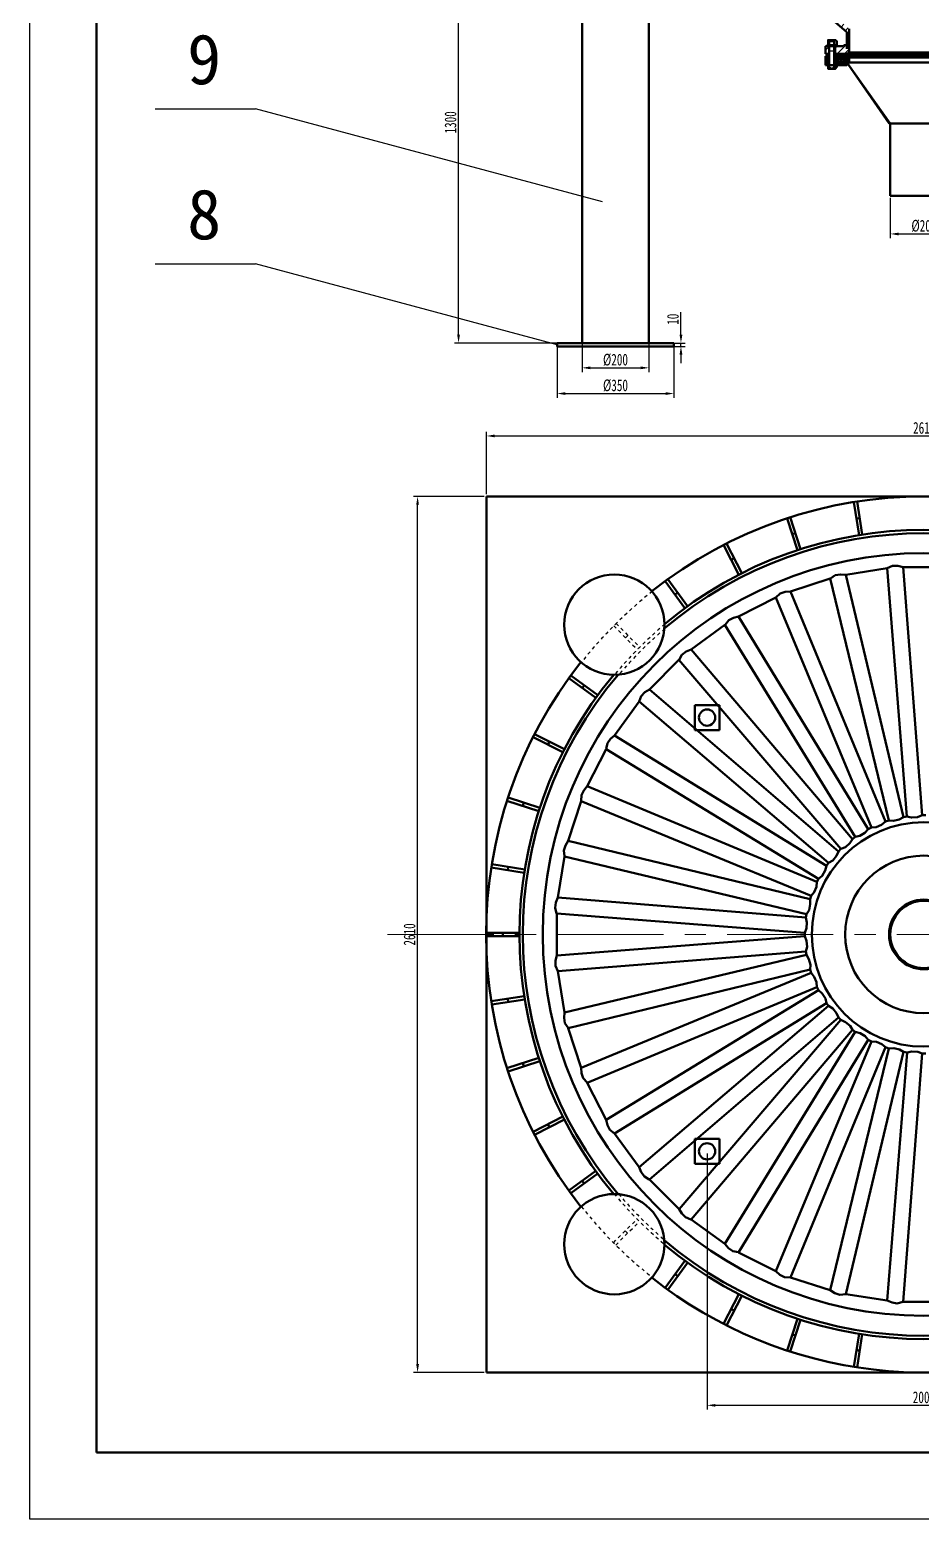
# Model space of a CAD drawing. Header units: millimetres. Extents: x 12088 to 13969, y -4291 to -3102.
# Drawn here: x 12087.8 to 12354.8, y -4291.4 to -3846 of the extents above; entities that cross this region are included whole.
import ezdxf

# ---------------------------------------------------------------- set-up
doc = ezdxf.new("R2010")
doc.units = ezdxf.units.MM
doc.header["$PDMODE"] = 35
doc.linetypes.add('CENTER', pattern=[50.8, 31.75, -6.35, 6.35, -6.35])
doc.linetypes.add('虚线', pattern=[2, 1, -1])
for name, color, linetype, lineweight in [('点划线', 7, 'CENTER', 13), ('粗实线', 7, 'Continuous', 50), ('虚线', 7, '虚线', 25)]:
    doc.layers.add(name, color=color, linetype=linetype, lineweight=lineweight)
doc.layers.add('细实线', color=7, linetype='Continuous')
doc.styles.add('仿宋', font='simfang.ttf', dxfattribs={"width": 0.7, "height": 3.5})
doc.styles.add('宋体', font='')
doc.styles.get('宋体').set_extended_font_data('SimSun')
doc.dimstyles.new('仿宋', dxfattribs={"dimtxt": 2.5, "dimasz": 2.5, "dimexe": 1.25, "dimexo": 0.625, "dimtad": 1, "dimtxsty": '仿宋', "dimcen": 2.5, "dimadec": 0, "dimazin": 0, "dimtfac": 1, "dimtmove": 0, "dimatfit": 3, "dimfxl": 1, "dimlwd": 25, "dimlwe": 25, "dimarcsym": 0})

# ---------------------------------------------------------------- blocks, each defined once
blk = doc.blocks.new('*D12')
at = {"layer": 'Defpoints', "color": 0, "ltscale": 0.1}
for p in [(12345.22, -3895.6), (12365.34, -3895.6), (12365.34, -3907.01)]:
    blk.add_point(p, dxfattribs=at)
at = {"layer": '细实线', "color": 0, "lineweight": 25, "ltscale": 0.1}
for p, q in [((12345.22, -3896.22), (12345.22, -3908.26)), ((12365.34, -3896.22), (12365.34, -3908.26)), ((12347.72, -3907.01), (12362.84, -3907.01))]:
    blk.add_line(p, q, dxfattribs=at)
at = {"layer": '细实线', "color": 0, "ltscale": 0.1}
for points in [[(12347.72, -3906.6), (12347.72, -3907.43), (12345.22, -3907.01)], [(12362.84, -3906.6), (12362.84, -3907.43), (12365.34, -3907.01)]]:
    blk.add_solid(points, dxfattribs=at)
at = {"layer": '细实线', "color": 0, "ltscale": 0.1, "insert": (12355.28, -3904.62), "char_height": 3.5, "attachment_point": 5, "style": '仿宋'}
blk.add_mtext('{\\Ftxt|c134;%%C}200', dxfattribs=at)
blk = doc.blocks.new('*D16')
at = {"layer": 'Defpoints', "color": 0, "ltscale": 0.1}
for p in [(12194.81, -4116.49), (12515.93, -4116.49), (12517.34, -4175.44), (12403.92, -4200.59), (12429.14, -4244.25)]:
    blk.add_point(p, dxfattribs=at)
at = {"layer": '细实线', "color": 0, "lineweight": 25, "ltscale": 0.1}
for p, q in [((12516.56, -4116.49), (12528.99, -4116.49)), ((12429.45, -4244.8), (12442.18, -4266.85))]:
    blk.add_line(p, q, dxfattribs=at)
blk.add_arc((12355.37, -4116.49), 172.36, 300.831, 359.169, dxfattribs=at)
at = {"layer": '细实线', "color": 0, "ltscale": 0.1}
for points in [[(12527.3, -4118.99), (12528.14, -4118.99), (12527.74, -4116.49)], [(12443.92, -4264.86), (12443.5, -4264.14), (12441.56, -4265.76)]]:
    blk.add_solid(points, dxfattribs=at)
at = {"layer": '细实线', "color": 0, "ltscale": 0.1, "insert": (12500.71, -4204.62), "char_height": 3.5, "attachment_point": 5, "rotation": 58.7681, "style": '仿宋'}
blk.add_mtext('60°', dxfattribs=at)
blk = doc.blocks.new('*D17')
at = {"layer": 'Defpoints', "color": 0, "ltscale": 0.1}
for p in [(12290.42, -4181.35), (12420.14, -4181.35), (12420.14, -4257.31)]:
    blk.add_point(p, dxfattribs=at)
at = {"layer": '细实线', "color": 0, "lineweight": 25, "ltscale": 0.1}
for p, q in [((12290.42, -4181.98), (12290.42, -4258.56)), ((12420.14, -4181.98), (12420.14, -4258.56)), ((12292.92, -4257.31), (12417.64, -4257.31))]:
    blk.add_line(p, q, dxfattribs=at)
at = {"layer": '细实线', "color": 0, "ltscale": 0.1}
for points in [[(12292.92, -4256.9), (12292.92, -4257.73), (12290.42, -4257.31)], [(12417.64, -4256.9), (12417.64, -4257.73), (12420.14, -4257.31)]]:
    blk.add_solid(points, dxfattribs=at)
at = {"layer": '细实线', "color": 0, "ltscale": 0.1, "insert": (12355.28, -4254.92), "char_height": 3.5, "attachment_point": 5, "style": '仿宋'}
blk.add_mtext('2000', dxfattribs=at)
blk = doc.blocks.new('*D20')
at = {"layer": 'Defpoints', "color": 0, "ltscale": 0.1}
for p in [(12245.5, -3939.62), (12280.5, -3939.62), (12280.5, -3954.73)]:
    blk.add_point(p, dxfattribs=at)
at = {"layer": '细实线', "color": 0, "lineweight": 25, "ltscale": 0.1}
for p, q in [((12245.5, -3940.24), (12245.5, -3955.98)), ((12280.5, -3940.24), (12280.5, -3955.98)), ((12248, -3954.73), (12278, -3954.73))]:
    blk.add_line(p, q, dxfattribs=at)
at = {"layer": '细实线', "color": 0, "ltscale": 0.1}
for points in [[(12248, -3954.32), (12248, -3955.15), (12245.5, -3954.73)], [(12278, -3954.32), (12278, -3955.15), (12280.5, -3954.73)]]:
    blk.add_solid(points, dxfattribs=at)
at = {"layer": '细实线', "color": 0, "ltscale": 0.1, "insert": (12263, -3952.34), "char_height": 3.5, "attachment_point": 5, "style": '仿宋'}
blk.add_mtext('{\\Ftxt|c134;%%C}350', dxfattribs=at)
blk = doc.blocks.new('*D21')
at = {"layer": 'Defpoints', "color": 0, "ltscale": 0.1}
for p in [(12253, -3934.12), (12273, -3934.12), (12273, -3947.05)]:
    blk.add_point(p, dxfattribs=at)
at = {"layer": '细实线', "color": 0, "lineweight": 25, "ltscale": 0.1}
for p, q in [((12253, -3934.74), (12253, -3948.3)), ((12273, -3934.74), (12273, -3948.3)), ((12255.5, -3947.05), (12270.5, -3947.05))]:
    blk.add_line(p, q, dxfattribs=at)
at = {"layer": '细实线', "color": 0, "ltscale": 0.1}
for points in [[(12255.5, -3946.63), (12255.5, -3947.47), (12253, -3947.05)], [(12270.5, -3946.63), (12270.5, -3947.47), (12273, -3947.05)]]:
    blk.add_solid(points, dxfattribs=at)
at = {"layer": '细实线', "color": 0, "ltscale": 0.1, "insert": (12263, -3944.66), "char_height": 3.5, "attachment_point": 5, "style": '仿宋'}
blk.add_mtext('{\\Ftxt|c134;%%C}200', dxfattribs=at)
blk = doc.blocks.new('*D22')
at = {"layer": 'Defpoints', "color": 0, "ltscale": 0.1}
for p in [(12216.04, -3807.66), (12253, -3807.66), (12253, -3939.62)]:
    blk.add_point(p, dxfattribs=at)
at = {"layer": '细实线', "color": 0, "lineweight": 25, "ltscale": 0.1}
for p, q in [((12252.38, -3807.66), (12214.79, -3807.66)), ((12216.04, -3937.12), (12216.04, -3810.16)), ((12252.38, -3939.62), (12214.79, -3939.62))]:
    blk.add_line(p, q, dxfattribs=at)
at = {"layer": '细实线', "color": 0, "ltscale": 0.1}
for points in [[(12215.62, -3810.16), (12216.46, -3810.16), (12216.04, -3807.66)], [(12215.62, -3937.12), (12216.46, -3937.12), (12216.04, -3939.62)]]:
    blk.add_solid(points, dxfattribs=at)
at = {"layer": '细实线', "color": 0, "ltscale": 0.1, "insert": (12213.65, -3873.64), "char_height": 3.5, "attachment_point": 5, "rotation": 90, "style": '仿宋'}
blk.add_mtext('1300', dxfattribs=at)
blk = doc.blocks.new('*D23')
at = {"layer": 'Defpoints', "color": 0, "ltscale": 0.1}
for p in [(12279.15, -3939.62), (12279.19, -3940.62), (12282.59, -3939.62)]:
    blk.add_point(p, dxfattribs=at)
at = {"layer": '细实线', "color": 0, "lineweight": 25, "ltscale": 0.1}
for p, q in [((12282.59, -3937.12), (12282.59, -3930.37)), ((12279.77, -3939.62), (12283.84, -3939.62)), ((12279.81, -3940.62), (12283.84, -3940.62)), ((12282.59, -3940.62), (12282.59, -3939.62)), ((12282.59, -3943.12), (12282.59, -3945.62))]:
    blk.add_line(p, q, dxfattribs=at)
at = {"layer": '细实线', "color": 0, "ltscale": 0.1}
for points in [[(12282.17, -3937.12), (12283.01, -3937.12), (12282.59, -3939.62)], [(12282.17, -3943.12), (12283.01, -3943.12), (12282.59, -3940.62)]]:
    blk.add_solid(points, dxfattribs=at)
at = {"layer": '细实线', "color": 0, "ltscale": 0.1, "insert": (12280.19, -3932.5), "char_height": 3.5, "attachment_point": 5, "rotation": 90, "style": '仿宋'}
blk.add_mtext('10', dxfattribs=at)
blk = doc.blocks.new('*D34')
at = {"layer": 'Defpoints', "color": 0, "ltscale": 0.1}
for p in [(12203.79, -3985.5), (12224.38, -3985.5), (12224.38, -4247.49)]:
    blk.add_point(p, dxfattribs=at)
at = {"layer": '粗实线', "color": 0, "lineweight": 25, "ltscale": 0.1}
for p, q in [((12223.75, -3985.5), (12202.54, -3985.5)), ((12203.79, -4244.99), (12203.79, -3988)), ((12223.75, -4247.49), (12202.54, -4247.49))]:
    blk.add_line(p, q, dxfattribs=at)
at = {"layer": '粗实线', "color": 0, "ltscale": 0.1}
for points in [[(12203.37, -3988), (12204.2, -3988), (12203.79, -3985.5)], [(12203.37, -4244.99), (12204.2, -4244.99), (12203.79, -4247.49)]]:
    blk.add_solid(points, dxfattribs=at)
at = {"layer": '粗实线', "color": 0, "ltscale": 0.1, "insert": (12201.39, -4116.49), "char_height": 3.5, "attachment_point": 5, "rotation": 90, "style": '仿宋'}
blk.add_mtext('2610', dxfattribs=at)
blk = doc.blocks.new('*D35')
at = {"layer": 'Defpoints', "color": 0, "ltscale": 0.1}
for p in [(12486.37, -3967.42), (12224.38, -3985.5), (12486.37, -3985.5)]:
    blk.add_point(p, dxfattribs=at)
at = {"layer": '粗实线', "color": 0, "lineweight": 25, "ltscale": 0.1}
for p, q in [((12224.38, -3984.87), (12224.38, -3966.17)), ((12226.88, -3967.42), (12483.87, -3967.42)), ((12486.37, -3984.87), (12486.37, -3966.17))]:
    blk.add_line(p, q, dxfattribs=at)
at = {"layer": '粗实线', "color": 0, "ltscale": 0.1}
for points in [[(12226.88, -3967), (12226.88, -3967.83), (12224.38, -3967.42)], [(12483.87, -3967), (12483.87, -3967.83), (12486.37, -3967.42)]]:
    blk.add_solid(points, dxfattribs=at)
at = {"layer": '粗实线', "color": 0, "ltscale": 0.1, "insert": (12355.37, -3965.02), "char_height": 3.5, "attachment_point": 5, "style": '仿宋'}
blk.add_mtext('2610', dxfattribs=at)

msp = doc.modelspace()

# ---------------------------------------------------------------- hatches: boundary and pattern name
at = {"layer": '细实线'}
h = msp.add_hatch(dxfattribs=at)
h.set_pattern_fill('ANSI31', color=256, scale=0.5, style=0)
h.paths.add_polyline_path([(12328.83, -3850.894), (12328.458, -3850.894), (12328.458, -3853.129), (12328.83, -3853.129)], flags=17)
h.paths.add_polyline_path([(12326.968, -3850.894), (12326.223, -3850.894), (12325.85, -3850.894), (12325.85, -3853.129), (12326.968, -3853.129)], flags=16)
h.paths.add_polyline_path([(12469.326, -3766.238), (12469.326, -3766.135), (12467.905, -3766.135, -0.0091168), (12467.09, -3767.164), (12467.09, -3769.011, 0.0239477)])
h.paths.add_polyline_path([(12469.326, -3764.135, -0.0170395), (12467.905, -3766.135), (12469.326, -3766.135)])
h.paths.add_polyline_path([(12476.48, -3744.304), (12476.48, -3740.862), (12475.78, -3740.455), (12475.28, -3740.454), (12475.28, -3744.304, -0.1468953), (12469.326, -3764.135), (12469.326, -3766.135), (12469.326, -3766.238, 0.158972)])
h.paths.add_polyline_path([(12388.221, -3836.463), (12385.923, -3838.463), (12387.751, -3838.463), (12388.221, -3838.054)])
h.paths.add_polyline_path([(12463.702, -3772.365, 0.0320775), (12467.09, -3769.011), (12467.09, -3767.164, -0.0416798), (12462.914, -3771.46), (12388.221, -3836.463), (12388.221, -3838.054)])
h.paths.add_polyline_path([(12385.165, -3850.894), (12384.793, -3850.894), (12384.793, -3851.266), (12384.048, -3851.266), (12384.048, -3851.639), (12384.048, -3853.129), (12385.165, -3853.129)], flags=17)
h.paths.add_polyline_path([(12381.44, -3851.639), (12381.44, -3851.266), (12381.068, -3851.266), (12380.695, -3851.266), (12380.695, -3850.894), (12380.322, -3850.894), (12379.95, -3850.894), (12379.95, -3850.521), (12379.205, -3850.521), (12379.205, -3851.639), (12378.832, -3851.639), (12378.832, -3846.225), (12387.751, -3838.463), (12385.923, -3838.463), (12377.632, -3845.678), (12377.632, -3852.756), (12378.46, -3852.756), (12378.832, -3853.129), (12381.44, -3853.129)])
h.paths.add_polyline_path([(12235.311, -3745.784), (12234.098, -3745.459, 0.2088564), (12246.859, -3772.365), (12322.34, -3838.054), (12322.34, -3836.463), (12247.647, -3771.46, -0.0508159), (12242.655, -3766.135), (12241.235, -3766.135), (12241.235, -3764.135, -0.1364066)], flags=0)
h.paths.add_polyline_path([(12247.647, -3771.46, -0.0508159), (12242.655, -3766.135), (12241.235, -3766.135), (12241.235, -3764.135, -0.1364066), (12235.311, -3745.784), (12234.098, -3745.459, 0.2088564), (12246.859, -3772.365), (12322.34, -3838.054), (12322.34, -3836.463)], flags=17)
h.paths.add_polyline_path([(12247.647, -3771.46, -0.0508159), (12242.655, -3766.135), (12241.16, -3766.135, 0.0569281), (12246.859, -3772.365), (12322.34, -3838.054), (12322.34, -3836.463)], flags=0)
h.paths.add_polyline_path([(12241.235, -3764.135), (12241.235, -3766.135), (12242.655, -3766.135, -0.0170395)], flags=0)
h.paths.add_polyline_path([(12235.311, -3745.784), (12234.098, -3745.459, 0.2088564), (12246.859, -3772.365), (12322.34, -3838.054), (12322.34, -3836.463), (12247.647, -3771.46, -0.0508159), (12242.655, -3766.135), (12241.235, -3766.135), (12241.235, -3764.135, -0.1364066)], flags=17)
h.paths.add_polyline_path([(12235.28, -3740.454), (12234.78, -3740.454), (12234.08, -3740.862), (12234.08, -3744.304, 0.0077658), (12234.098, -3745.459), (12235.311, -3745.784, -0.0102827), (12235.28, -3744.304)])
h.paths.add_polyline_path([(12322.34, -3836.463), (12322.34, -3838.054), (12322.81, -3838.463), (12324.638, -3838.463)])
h.paths.add_polyline_path([(12324.638, -3838.463), (12322.81, -3838.463), (12332.183, -3846.621), (12332.183, -3850.521), (12331.438, -3850.521), (12331.066, -3850.894), (12328.83, -3850.894), (12328.83, -3853.129), (12332.183, -3853.129), (12332.928, -3852.756), (12332.928, -3845.678)])
h = msp.add_hatch(dxfattribs=at)
h.set_pattern_fill('ANSI31', color=256, scale=0.1, angle=90, style=0)
h.paths.add_polyline_path([(12326.968, -3853.874), (12325.85, -3853.874), (12325.85, -3856.482), (12326.595, -3856.482), (12326.968, -3856.482)])
h = msp.add_hatch(dxfattribs=at)
h.set_pattern_fill('ANSI31', color=256, scale=0.1, angle=90, style=0)
h.paths.add_polyline_path([(12328.83, -3853.874), (12328.458, -3853.874), (12328.458, -3856.482), (12328.83, -3856.482)])
h = msp.add_hatch(dxfattribs=at)
h.set_pattern_fill('ANSI31', color=256, scale=0.1, angle=90, style=0)
h.paths.add_polyline_path([(12380.322, -3862.07), (12381.068, -3862.07), (12381.068, -3853.874), (12380.695, -3853.874), (12380.695, -3854.247), (12379.577, -3854.247), (12379.577, -3853.874), (12378.832, -3853.874), (12378.46, -3854.247), (12378.46, -3855.737), (12378.841, -3856.118), (12378.848, -3856.109), (12378.842, -3856.118), (12379.205, -3856.482), (12379.577, -3856.482), (12380.322, -3856.482)])
h.paths.add_polyline_path([(12385.165, -3853.874), (12384.42, -3853.874), (12384.42, -3862.07), (12384.793, -3862.07), (12384.793, -3856.482), (12385.165, -3856.482)])
h.paths.add_polyline_path([(12384.42, -3853.874), (12384.048, -3853.874), (12384.048, -3855.737), (12384.048, -3861.325), (12384.048, -3861.697), (12384.42, -3862.07)])
h.paths.add_polyline_path([(12381.068, -3862.07), (12381.44, -3861.697), (12381.44, -3861.325), (12381.44, -3855.737), (12381.44, -3853.874), (12381.068, -3853.874)])
h.paths.add_polyline_path([(12330.693, -3854.247), (12330.693, -3853.874), (12328.83, -3853.874), (12328.83, -3856.482), (12329.203, -3856.482), (12331.438, -3856.482), (12331.811, -3856.482), (12332.183, -3856.482), (12332.928, -3855.737), (12332.928, -3854.247), (12332.183, -3853.874), (12331.811, -3853.874), (12331.811, -3854.247)])
h = msp.add_hatch(dxfattribs=at)
h.set_pattern_fill('ANSI31', color=256, scale=0.1, angle=45, style=0)
h.set_pattern_definition([(90, (10454.42914, -2629.58896), (-0.3175, 7e-17), [])])
h.paths.add_polyline_path([(12332.183, -3853.129), (12330.693, -3853.129), (12330.693, -3854.247), (12331.811, -3854.247), (12331.811, -3853.874), (12332.183, -3853.874)])
h.paths.add_polyline_path([(12380.695, -3853.129), (12378.832, -3853.129), (12378.832, -3853.874), (12379.577, -3853.874), (12379.577, -3854.247), (12380.695, -3854.247)])

# ---------------------------------------------------------------- linework, layer by layer
at = {"layer": '点划线'}
msp.add_line((12194.814, -4116.492), (12515.932, -4116.492), dxfattribs=at)
at = {"layer": '粗实线'}
for p, q in [((12107.758, -4271.369), (12107.758, -3122.369)), ((12332.183, -3846.621), (12246.859, -3772.365)), ((12908.758, -4271.369), (12107.758, -4271.369))]:
    msp.add_line(p, q, dxfattribs=at)
at = {"layer": '粗实线', "lineweight": 50}
for p, q in [((12253.003, -3807.664), (12253.003, -3939.62)), ((12273.003, -3807.664), (12273.003, -3939.62)), ((12332.928, -3852.756), (12332.183, -3853.129)), ((12245.503, -3939.62), (12280.503, -3939.62)), ((12245.503, -3939.62), (12245.503, -3940.62)), ((12245.503, -3940.62), (12280.503, -3940.62)), ((12280.503, -3939.62), (12280.503, -3940.62)), ((12334.294, -3987.183), (12335.858, -3997.06)), ((12335.281, -3987.026), (12336.846, -3996.904)), ((12314.324, -3992.058), (12317.414, -4001.569)), ((12315.275, -3991.749), (12318.365, -4001.26)), ((12335.076, -3992.122), (12336.064, -3991.965)), ((12296.253, -3999.543), (12300.793, -4008.454)), ((12315.869, -3996.813), (12316.82, -3996.504)), ((12295.362, -3999.997), (12299.902, -4008.908)), ((12297.632, -4004.452), (12298.523, -4003.998)), ((12277.876, -4010.804), (12283.754, -4018.895)), ((12278.685, -4010.216), (12284.563, -4018.307)), ((12280.815, -4014.85), (12281.624, -4014.262)), ((12249.005, -4039.896), (12257.096, -4045.775)), ((12249.593, -4039.087), (12257.684, -4044.966)), ((12253.051, -4042.835), (12253.639, -4042.026)), ((12286.694, -4047.905), (12286.694, -4055.356)), ((12286.694, -4047.905), (12294.145, -4047.905)), ((12294.145, -4055.356), (12294.145, -4047.905)), ((12238.332, -4057.464), (12247.242, -4062.005)), ((12238.786, -4056.573), (12247.696, -4061.114)), ((12286.694, -4055.356), (12294.145, -4055.356)), ((12242.787, -4059.734), (12243.241, -4058.843)), ((12230.846, -4075.535), (12240.358, -4078.625)), ((12230.537, -4076.486), (12240.049, -4079.576)), ((12235.293, -4078.031), (12235.602, -4077.08)), ((12225.815, -4096.492), (12235.693, -4098.057)), ((12225.971, -4095.505), (12235.849, -4097.069)), ((12230.754, -4097.275), (12230.91, -4096.287)), ((12224.28, -4115.992), (12234.281, -4115.992)), ((12224.28, -4116.992), (12234.281, -4116.992)), ((12229.281, -4116.992), (12229.281, -4115.992)), ((12225.815, -4136.491), (12235.693, -4134.926)), ((12225.971, -4137.478), (12235.849, -4135.914)), ((12230.91, -4136.696), (12230.754, -4135.708)), ((12230.537, -4156.497), (12240.049, -4153.407)), ((12230.846, -4157.448), (12240.358, -4154.358)), ((12235.602, -4155.903), (12235.293, -4154.952)), ((12238.332, -4175.519), (12247.242, -4170.978)), ((12238.786, -4176.41), (12247.696, -4171.869)), ((12243.241, -4174.14), (12242.787, -4173.249)), ((12286.694, -4185.078), (12286.694, -4177.627)), ((12286.694, -4177.627), (12294.145, -4177.627)), ((12294.145, -4177.627), (12294.145, -4185.078)), ((12294.145, -4185.078), (12286.694, -4185.078)), ((12249.005, -4193.087), (12257.096, -4187.208)), ((12249.593, -4193.896), (12257.684, -4188.017)), ((12253.639, -4190.957), (12253.051, -4190.148)), ((12277.876, -4222.179), (12283.754, -4214.088)), ((12278.685, -4222.767), (12284.563, -4214.676)), ((12281.624, -4218.721), (12280.815, -4218.133)), ((12295.362, -4232.986), (12299.902, -4224.075)), ((12296.253, -4233.44), (12300.793, -4224.529)), ((12298.523, -4228.985), (12297.632, -4228.531)), ((12314.324, -4240.925), (12317.414, -4231.414)), ((12315.275, -4241.234), (12318.365, -4231.723)), ((12316.82, -4236.479), (12315.869, -4236.17)), ((12334.294, -4245.8), (12335.858, -4235.923)), ((12335.281, -4245.957), (12336.846, -4236.079)), ((12336.064, -4241.018), (12335.076, -4240.862))]:
    msp.add_line(p, q, dxfattribs=at)
at = {"layer": '粗实线', "lineweight": 50, "ltscale": 0.1}
msp.add_line((12224.378, -3985.497), (12486.368, -3985.497), dxfattribs=at)
at = {"layer": '粗实线', "ltscale": 0.1}
for p, q in [((12224.378, -3985.497), (12224.378, -4247.486)), ((12224.378, -4247.486), (12486.368, -4247.486))]:
    msp.add_line(p, q, dxfattribs=at)
at = {"layer": '粗实线', "color": 0, "lineweight": 50}
for points in [[(12332.183, -3846.621), (12332.183, -3851.639)], [(12332.928, -3852.756), (12332.928, -3845.678)], [(12325.85, -3853.129), (12325.85, -3850.894)], [(12325.85, -3850.894), (12326.223, -3850.894)], [(12329.203, -3850.521), (12326.223, -3850.521)], [(12326.223, -3850.521), (12326.223, -3850.894)], [(12326.223, -3850.894), (12326.968, -3850.894)], [(12326.223, -3850.894), (12329.203, -3850.894)], [(12326.595, -3849.031), (12328.83, -3849.031)], [(12326.968, -3849.404), (12326.968, -3849.031), (12326.595, -3849.031), (12326.595, -3849.404)], [(12326.595, -3850.521), (12326.595, -3849.404)], [(12326.595, -3850.521), (12326.968, -3850.521)], [(12326.595, -3850.521), (12328.83, -3850.521)], [(12328.458, -3849.404), (12326.968, -3849.404)], [(12326.968, -3850.521), (12326.968, -3849.404)], [(12326.968, -3850.521), (12328.458, -3850.521)], [(12326.968, -3850.894), (12326.968, -3850.521)], [(12326.968, -3853.129), (12326.968, -3850.894)], [(12326.968, -3850.894), (12326.968, -3856.482)], [(12329.203, -3849.404), (12328.83, -3849.031), (12328.458, -3849.404)], [(12328.458, -3849.404), (12328.458, -3850.521)], [(12328.458, -3850.521), (12328.83, -3850.521), (12329.203, -3850.521)], [(12328.458, -3850.894), (12328.458, -3850.521)], [(12328.458, -3850.894), (12331.066, -3850.894)], [(12328.458, -3850.894), (12328.458, -3856.482)], [(12329.203, -3850.521), (12329.203, -3849.404)], [(12329.203, -3850.894), (12329.203, -3850.521)], [(12331.066, -3850.894), (12331.438, -3850.521)], [(12332.183, -3850.521), (12331.438, -3850.521)], [(12332.183, -3851.639), (12332.183, -3850.521)], [(12334.046, -3852.756), (12332.928, -3852.756)], [(12378.46, -3852.756), (12334.046, -3852.756)], [(12325.85, -3853.129), (12326.968, -3853.129)], [(12325.85, -3853.874), (12326.968, -3853.874)], [(12325.85, -3853.874), (12325.85, -3856.482)], [(12325.85, -3856.482), (12326.595, -3856.482)], [(12329.203, -3856.482), (12326.595, -3856.482)], [(12328.83, -3856.482), (12326.595, -3856.482)], [(12326.595, -3857.227), (12326.595, -3856.482)], [(12326.595, -3857.227), (12326.595, -3857.599), (12326.968, -3857.227)], [(12326.968, -3853.874), (12326.968, -3856.482)], [(12326.968, -3857.227), (12326.968, -3856.482)], [(12326.968, -3857.227), (12327.713, -3857.599), (12328.458, -3857.227)], [(12328.458, -3853.129), (12334.046, -3853.129)], [(12328.458, -3853.874), (12330.693, -3853.874)], [(12328.458, -3857.227), (12328.458, -3856.482)], [(12328.458, -3857.227), (12328.83, -3857.599), (12328.83, -3857.227), (12329.203, -3857.227)], [(12328.83, -3856.482), (12331.438, -3856.482)], [(12329.203, -3857.227), (12329.203, -3856.482)], [(12330.693, -3853.129), (12330.693, -3854.247)], [(12330.693, -3853.874), (12330.693, -3854.247)], [(12331.811, -3854.247), (12330.693, -3854.247)], [(12331.811, -3856.482), (12331.438, -3856.482)], [(12331.811, -3853.874), (12378.832, -3853.874)], [(12331.811, -3854.247), (12331.811, -3853.874)], [(12332.183, -3856.482), (12331.811, -3856.482)], [(12332.183, -3853.874), (12332.183, -3853.129)], [(12332.183, -3853.874), (12332.928, -3854.247)], [(12332.183, -3856.482), (12332.928, -3855.737)], [(12332.547, -3856.118), (12345.222, -3873.991)], [(12332.547, -3856.118), (12344.849, -3873.991)], [(12332.928, -3854.247), (12335.536, -3854.247)], [(12332.928, -3855.737), (12332.928, -3854.247)], [(12332.928, -3855.737), (12335.536, -3855.737)], [(12334.046, -3853.129), (12385.165, -3853.129)], [(12335.536, -3854.247), (12378.46, -3854.247)], [(12335.536, -3855.737), (12378.46, -3855.737)], [(12328.83, -3857.599), (12326.595, -3857.599)], [(12345.222, -3873.991), (12344.849, -3873.991)], [(12345.222, -3895.598), (12345.222, -3873.991)], [(12345.222, -3895.598), (12345.222, -3873.991)], [(12345.222, -3873.991), (12365.339, -3873.991)], [(12345.222, -3895.598), (12365.339, -3895.598)]]:
    msp.add_lwpolyline(points, dxfattribs=at)
at = {"layer": '粗实线', "color": 6, "lineweight": 50}
msp.add_lwpolyline([(12326.968, -3852.384), (12326.968, -3850.894)], dxfattribs=at)
at = {"layer": '粗实线', "lineweight": 50}
for points in [[(12344.249, -4006.995), (12331.917, -4008.948)], [(12350.214, -4081.198), (12344.249, -4006.994)], [(12349.028, -4006.617), (12347.455, -4006.268), (12345.883, -4006.268), (12344.31, -4006.966)], [(12354.756, -4080.849), (12349.028, -4006.617)], [(12361.514, -4006.617), (12349.028, -4006.617)], [(12327.255, -4010.068), (12315.381, -4013.927)], [(12344.755, -4082.426), (12327.255, -4010.067)], [(12331.917, -4008.948), (12330.309, -4008.849), (12328.756, -4009.095), (12327.312, -4010.031)], [(12349.187, -4081.37), (12331.917, -4008.948)], [(12310.952, -4015.763), (12299.827, -4021.431)], [(12339.555, -4084.492), (12310.952, -4015.762)], [(12315.381, -4013.927), (12313.777, -4014.08), (12312.282, -4014.566), (12311.002, -4015.717)], [(12343.768, -4082.755), (12315.381, -4013.927)], [(12299.827, -4021.431), (12298.267, -4021.834), (12296.866, -4022.548), (12295.783, -4023.884)], [(12338.632, -4084.972), (12299.827, -4021.431)], [(12295.74, -4023.937), (12285.639, -4031.276)], [(12334.743, -4087.345), (12295.74, -4023.936)], [(12281.995, -4034.391), (12273.166, -4043.22)], [(12330.436, -4090.917), (12281.994, -4034.39)], [(12285.639, -4031.276), (12284.162, -4031.918), (12282.89, -4032.842), (12282.028, -4034.332)], [(12333.906, -4087.964), (12285.639, -4031.276)], [(12273.166, -4043.22), (12271.807, -4044.085), (12270.695, -4045.197), (12270.077, -4046.803)], [(12329.707, -4091.659), (12273.166, -4043.22)], [(12270.054, -4046.866), (12262.715, -4056.967)], [(12326.742, -4095.118), (12270.053, -4046.865)], [(12262.715, -4056.967), (12261.508, -4058.034), (12260.584, -4059.306), (12260.225, -4060.989)], [(12326.137, -4095.965), (12262.715, -4056.967)], [(12260.211, -4061.056), (12254.543, -4072.181)], [(12323.749, -4099.846), (12260.21, -4061.055)], [(12254.543, -4072.181), (12253.518, -4073.423), (12252.804, -4074.824), (12252.712, -4076.543)], [(12323.285, -4100.777), (12254.543, -4072.181)], [(12252.71, -4076.61), (12248.851, -4088.485)], [(12321.534, -4104.983), (12252.709, -4076.61)], [(12339.555, -4084.492), (12340.993, -4084.392), (12342.6, -4083.686), (12343.768, -4082.755)], [(12344.765, -4082.432), (12343.768, -4082.755)], [(12344.755, -4082.426), (12346.19, -4082.552), (12347.888, -4082.106), (12349.187, -4081.37)], [(12350.222, -4081.206), (12349.187, -4081.37)], [(12350.214, -4081.198), (12351.611, -4081.548), (12353.358, -4081.373), (12354.756, -4080.849)], [(12355.805, -4080.849), (12354.756, -4080.849)], [(12248.851, -4088.485), (12248.033, -4089.873), (12247.547, -4091.368), (12247.726, -4093.08)], [(12321.22, -4105.976), (12248.851, -4088.485)], [(12330.436, -4090.917), (12331.773, -4090.378), (12333.083, -4089.21), (12333.906, -4087.964)], [(12334.754, -4087.348), (12333.906, -4087.964)], [(12334.743, -4087.345), (12336.147, -4087.022), (12337.625, -4086.073), (12338.632, -4084.972)], [(12339.566, -4084.496), (12338.632, -4084.972)], [(12247.734, -4093.147), (12245.78, -4105.479)], [(12320.149, -4110.404), (12247.733, -4093.147)], [(12326.742, -4095.118), (12327.977, -4094.377), (12329.089, -4093.018), (12329.707, -4091.659)], [(12330.448, -4090.918), (12329.707, -4091.659)], [(12323.749, -4099.846), (12324.854, -4098.921), (12325.739, -4097.404), (12326.137, -4095.965)], [(12326.753, -4095.117), (12326.137, -4095.965)], [(12321.534, -4104.983), (12322.48, -4103.897), (12323.117, -4102.261), (12323.285, -4100.777)], [(12323.761, -4099.843), (12323.285, -4100.777)], [(12245.78, -4105.479), (12245.189, -4106.978), (12244.943, -4108.531), (12245.388, -4110.193)], [(12319.995, -4111.434), (12245.78, -4105.479)], [(12320.149, -4110.404), (12320.913, -4109.183), (12321.287, -4107.467), (12321.22, -4105.976)], [(12321.544, -4104.979), (12321.22, -4105.976)], [(12319.629, -4115.975), (12245.405, -4110.258)], [(12245.406, -4110.258), (12245.406, -4122.744)], [(12320.159, -4110.398), (12319.995, -4111.434)], [(12319.629, -4115.975), (12320.193, -4114.649), (12320.294, -4112.896), (12319.995, -4111.434)], [(12319.638, -4117.016), (12245.406, -4122.744)], [(12319.638, -4115.967), (12319.638, -4117.016)], [(12319.987, -4121.558), (12320.337, -4120.161), (12320.162, -4118.413), (12319.638, -4117.016)], [(12245.406, -4122.744), (12245.056, -4124.317), (12245.056, -4125.889), (12245.755, -4127.462)], [(12319.987, -4121.558), (12245.782, -4127.523)], [(12320.159, -4122.585), (12247.737, -4139.855)], [(12319.995, -4121.55), (12320.159, -4122.585)], [(12321.214, -4127.017), (12321.341, -4125.582), (12320.895, -4123.883), (12320.159, -4122.585)], [(12245.783, -4127.523), (12247.737, -4139.855)], [(12321.214, -4127.017), (12248.856, -4144.517)], [(12321.544, -4128.004), (12252.716, -4156.391)], [(12321.22, -4127.007), (12321.544, -4128.004)], [(12323.28, -4132.217), (12323.181, -4130.779), (12322.475, -4129.172), (12321.544, -4128.004)], [(12323.28, -4132.217), (12254.551, -4160.82)], [(12323.761, -4133.14), (12260.22, -4171.945)], [(12323.285, -4132.206), (12323.761, -4133.14)], [(12326.134, -4137.029), (12325.811, -4135.625), (12324.862, -4134.147), (12323.761, -4133.14)], [(12326.134, -4137.029), (12262.725, -4176.032)], [(12326.753, -4137.866), (12270.065, -4186.133)], [(12326.137, -4137.018), (12326.753, -4137.866)], [(12329.706, -4141.335), (12329.167, -4139.999), (12327.999, -4138.688), (12326.753, -4137.866)], [(12247.737, -4139.855), (12247.638, -4141.463), (12247.884, -4143.016), (12248.82, -4144.46)], [(12329.706, -4141.335), (12273.179, -4189.778)], [(12330.448, -4142.065), (12282.009, -4198.606)], [(12329.707, -4141.324), (12330.448, -4142.065)], [(12333.907, -4145.03), (12333.166, -4143.795), (12331.807, -4142.683), (12330.448, -4142.065)], [(12248.857, -4144.517), (12252.716, -4156.391)], [(12333.907, -4145.03), (12285.654, -4201.719)], [(12334.754, -4145.635), (12295.756, -4209.057)], [(12333.906, -4145.019), (12334.754, -4145.635)], [(12338.635, -4148.022), (12337.709, -4146.918), (12336.193, -4146.033), (12334.754, -4145.635)], [(12338.635, -4148.022), (12299.844, -4211.562)], [(12339.566, -4148.487), (12310.97, -4217.229)], [(12343.772, -4150.238), (12315.399, -4219.063)], [(12344.765, -4150.552), (12327.274, -4222.921)], [(12338.632, -4148.011), (12339.566, -4148.487)], [(12343.772, -4150.238), (12342.685, -4149.292), (12341.049, -4148.655), (12339.566, -4148.487)], [(12343.768, -4150.228), (12344.765, -4150.552)], [(12349.193, -4151.623), (12347.972, -4150.859), (12346.256, -4150.485), (12344.765, -4150.552)], [(12349.193, -4151.623), (12331.936, -4224.039)], [(12350.222, -4151.777), (12344.268, -4225.991)], [(12354.764, -4152.143), (12349.047, -4226.367)], [(12349.187, -4151.613), (12350.222, -4151.777)], [(12354.764, -4152.143), (12353.438, -4151.579), (12351.685, -4151.478), (12350.222, -4151.777)], [(12354.756, -4152.134), (12355.805, -4152.134)], [(12252.716, -4156.391), (12252.869, -4157.995), (12253.355, -4159.49), (12254.506, -4160.77)], [(12254.552, -4160.82), (12260.22, -4171.945)], [(12260.22, -4171.945), (12260.623, -4173.504), (12261.336, -4174.906), (12262.673, -4175.989)], [(12262.726, -4176.031), (12270.065, -4186.133)], [(12270.065, -4186.133), (12270.707, -4187.61), (12271.631, -4188.882), (12273.121, -4189.744)], [(12273.18, -4189.777), (12282.009, -4198.606)], [(12282.009, -4198.606), (12282.873, -4199.965), (12283.985, -4201.077), (12285.591, -4201.695)], [(12285.655, -4201.718), (12295.756, -4209.057)], [(12295.756, -4209.057), (12296.823, -4210.264), (12298.095, -4211.188), (12299.778, -4211.547)], [(12299.845, -4211.561), (12310.97, -4217.229)], [(12310.97, -4217.229), (12312.212, -4218.254), (12313.613, -4218.968), (12315.331, -4219.059)], [(12315.399, -4219.062), (12327.274, -4222.921)], [(12327.274, -4222.921), (12328.661, -4223.739), (12330.157, -4224.225), (12331.868, -4224.046)], [(12331.936, -4224.038), (12344.268, -4225.991)], [(12344.268, -4225.991), (12345.766, -4226.583), (12347.319, -4226.829), (12348.982, -4226.384)], [(12349.047, -4226.366), (12361.533, -4226.366)]]:
    msp.add_lwpolyline(points, dxfattribs=at)
for centre, radius in [((12355.28, -4116.492), 114.045), ((12262.649, -4023.861), 15), ((12290.42, -4051.631), 2.436), ((12355.28, -4116.492), 33.552), ((12355.28, -4116.492), 23.568), ((12355.28, -4116.492), 10.431), ((12355.28, -4116.492), 10.058), ((12290.42, -4181.352), 2.436), ((12262.649, -4209.123), 15)]:
    msp.add_circle(centre, radius, dxfattribs=at)
for radius, start, end in [(131, 51.56417, 128.43583), (120, 49.66158, 130.33842), (121, 50.0897, 129.9103), (131, 141.56417, 218.43583), (121, 140.0897, 219.9103), (120, 139.66158, 220.33842), (120, 229.66158, 310.33842), (121, 230.0897, 309.9103), (131, 231.56417, 295.21846)]:
    msp.add_arc((12355.28, -4116.492), radius, start, end, dxfattribs=at)
at = {"layer": '细实线'}
for p, q in [((12087.758, -4291.369), (12087.758, -3102.369)), ((12125.28, -3869.56), (12155.28, -3869.56)), ((12259.072, -3897.37), (12155.28, -3869.56)), ((12125.28, -3915.945), (12155.28, -3915.945)), ((12245.503, -3940.12), (12155.28, -3915.945)), ((12928.758, -4291.369), (12087.758, -4291.369))]:
    msp.add_line(p, q, dxfattribs=at)
at = {"layer": '细实线', "color": 0, "lineweight": 25}
for points in [[(12328.458, -3852.384), (12326.968, -3852.384)], [(12328.83, -3850.894), (12328.83, -3853.129)], [(12328.83, -3856.482), (12328.83, -3853.874)]]:
    msp.add_lwpolyline(points, dxfattribs=at)
at = {"layer": '虚线', "lineweight": 25}
for p, q in [((12262.481, -4024.214), (12269.553, -4031.286)), ((12263.188, -4023.507), (12270.26, -4030.579)), ((12266.017, -4027.75), (12266.724, -4027.043)), ((12262.388, -4208.676), (12269.46, -4201.605)), ((12263.096, -4209.383), (12270.167, -4202.312)), ((12266.631, -4205.848), (12265.924, -4205.14))]:
    msp.add_line(p, q, dxfattribs=at)
at = {"layer": '虚线'}
for centre, radius, start, end in [((12355.466, -4116.492), 131, 128.43583, 141.56417), ((12355.466, -4116.492), 121, 129.9103, 140.03473), ((12355.373, -4116.492), 119.94, 130.30468, 139.63292), ((12355.373, -4116.399), 121, 219.9103, 230.03473), ((12355.373, -4116.492), 119.94, 220.30468, 229.63292), ((12355.373, -4116.399), 131, 218.43583, 231.56417)]:
    msp.add_arc(centre, radius, start, end, dxfattribs=at)

# ---------------------------------------------------------------- texts
at = {"layer": '细实线', "char_height": 15, "width": 29.3282, "attachment_point": 5, "style": '宋体'}
for s, insert in [('{\\fFangSong|b0|i0|c134|p49;9}', (12139.944, -3854.862)), ('{\\fFangSong|b0|i0|c134|p49;8}', (12139.944, -3901.247))]:
    msp.add_mtext(s, dxfattribs=dict(at, insert=insert))

# ---------------------------------------------------------------- dimensions: what is measured, and where the dimension line sits
at = {"layer": '粗实线', "ltscale": 0.1}
dim = msp.add_linear_dim(base=(12486.368, -3967.416), p1=(12224.378, -3985.497), p2=(12486.368, -3985.497), text='2610', dimstyle='仿宋', dxfattribs=at)
dim.commit()
dim.dimension.update_dxf_attribs({"geometry": '*D35', "text_midpoint": (12355.373, -3965.021)})
dim = msp.add_linear_dim(base=(12203.788, -3985.497), p1=(12224.378, -4247.486), p2=(12224.378, -3985.497), angle=270, text='2610', dimstyle='仿宋', dxfattribs=at)
dim.commit()
dim.dimension.update_dxf_attribs({"geometry": '*D34', "text_midpoint": (12203.788, -4116.492), "dimtype": 160})
at = {"layer": '细实线', "ltscale": 0.1}
dim = msp.add_linear_dim(base=(12216.041, -3807.664), p1=(12253.003, -3939.62), p2=(12253.003, -3807.664), angle=270, text='1300', dimstyle='仿宋', dxfattribs=at)
dim.commit()
dim.dimension.update_dxf_attribs({"geometry": '*D22', "text_midpoint": (12216.041, -3873.642), "dimtype": 160})
for base, p1, p2, text, picture, middle in [((12365.339, -3907.015), (12345.222, -3895.598), (12365.339, -3895.598), '{\\Ftxt|c134;%%C}200', '*D12', (12355.28, -3904.62)), ((12273.003, -3947.051), (12253.003, -3934.115), (12273.003, -3934.115), '{\\Ftxt|c134;%%C}200', '*D21', (12263.003, -3944.656)), ((12280.503, -3954.733), (12245.503, -3939.62), (12280.503, -3939.62), '{\\Ftxt|c134;%%C}350', '*D20', (12263.003, -3952.338))]:
    dim = msp.add_linear_dim(base=base, p1=p1, p2=p2, text=text, dimstyle='仿宋', dxfattribs=at)
    dim.commit()
    dim.dimension.update_dxf_attribs({"geometry": picture, "text_midpoint": middle})
dim = msp.add_linear_dim(base=(12282.59, -3939.62), p1=(12279.187, -3940.62), p2=(12279.15, -3939.62), angle=270, text='10', dimstyle='仿宋', dxfattribs=at)
dim.commit()
dim.dimension.update_dxf_attribs({"geometry": '*D23', "text_midpoint": (12280.195, -3932.497)})
dim = msp.add_angular_dim_2l(base=(12517.343, -4175.444), line1=((12403.925, -4200.585), (12429.137, -4244.254)), line2=((12194.814, -4116.492), (12515.932, -4116.492)), dimstyle='仿宋', dxfattribs=at)
dim.commit()
dim.dimension.update_dxf_attribs({"geometry": '*D16', "text_midpoint": (12502.758, -4205.863), "dimtype": 162})
dim = msp.add_linear_dim(base=(12420.141, -4257.315), p1=(12290.42, -4181.352), p2=(12420.141, -4181.352), text='2000', dimstyle='仿宋', dxfattribs=at)
dim.commit()
dim.dimension.update_dxf_attribs({"geometry": '*D17', "text_midpoint": (12355.28, -4257.315), "dimtype": 160})

doc.saveas('drawing.dxf')
